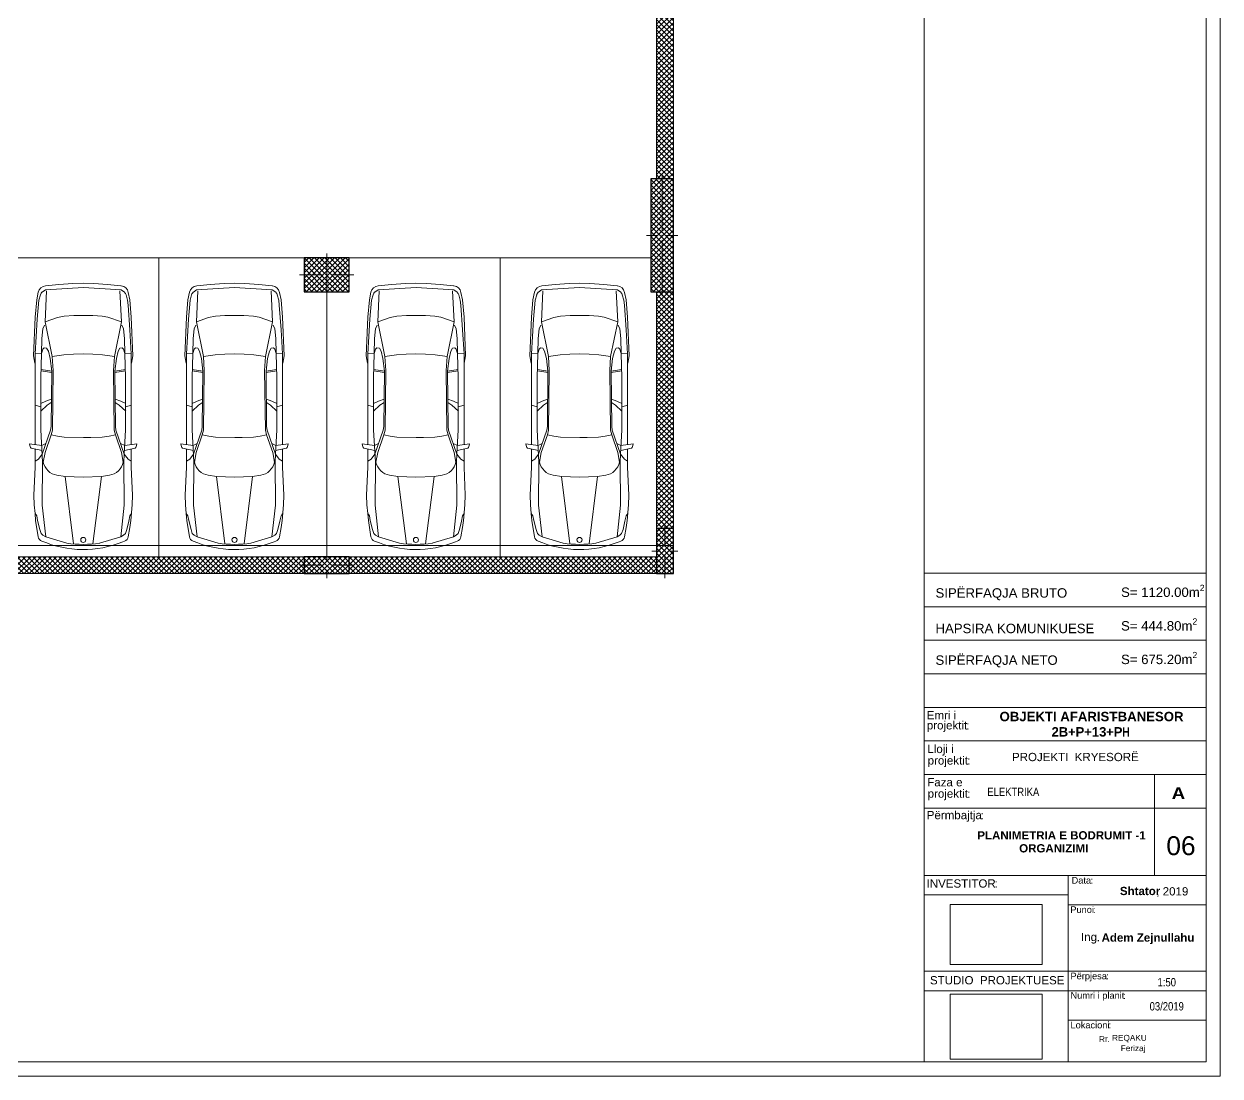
# Model space of a CAD drawing. Header units: millimetres. Extents: x 613552 to 673002, y -929939 to -887889.
# Drawn here: x 651785 to 673002, y -929939 to -911280 of the extents above; entities that cross this region are included whole.
import ezdxf

# ---------------------------------------------------------------- set-up
doc = ezdxf.new("R2010")
doc.units = ezdxf.units.MM
doc.header["$MEASUREMENT"] = 0
doc.header["$XCLIPFRAME"] = 0
for name, color, linetype, lineweight in [('2D Drafting - General_Pen_No__1', 7, 'Continuous', 13), ('Drawing & Figure_Pen_No__1', 7, 'Continuous', 13), ('Structural - Bearing_Pen_No__1', 7, 'Continuous', 13)]:
    doc.layers.add(name, color=color, linetype=linetype, lineweight=lineweight)
for name, color, linetype, lineweight, true_color in [('aaa mobilje_Pen_No__61', 7, 'Continuous', 20, 0x6a6a6a), ('Drawing & Figure_Pen_No__5', 7, 'Continuous', 25, 0x40a5ff), ('Drawing & Figure_Pen_No__90', 7, 'Continuous', 20, 0x00bfbf), ('Structural - Bearing_Pen_No__48', 7, 'Continuous', 25, 0xa80f02), ('Structural - Bearing_Pen_No__61', 7, 'Continuous', 20, 0x6a6a6a)]:
    doc.layers.add(name, color=color, linetype=linetype, lineweight=lineweight, true_color=true_color)
doc.layers.add('Drawing & Figure', color=7, linetype='Continuous')
doc.layers.add('Structural - Bearing', color=7, linetype='Continuous')
doc.styles.add('GENERATED_STYLE_1', font='arial.ttf')
doc.styles.add('GENERATED_STYLE_2', font='arialbd.ttf')
doc.styles.add('GENERATED_STYLE_3', font='ARIALN.TTF')
doc.styles.add('GENERATED_STYLE_4', font='')
doc.styles.add('GENERATED_STYLE_5', font='ARIALNB.TTF')
doc.styles.get('GENERATED_STYLE_4').set_extended_font_data('Arial Black')
picture_1 = doc.add_image_def('image1.png', size_in_pixel=(766, 502))
picture_2 = doc.add_image_def('image2.bmp', size_in_pixel=(703, 497))
pattern_1 = [(45, (0, 0), (-45.961939, 45.961939), []), (135, (0, 0), (45.961939, 45.961939), [])]

# ---------------------------------------------------------------- blocks, each defined once
blk = doc.blocks.new('Slab_1', base_point=(539566, -896140))
at = {"layer": 'Structural - Bearing_Pen_No__1', "color": 7, "linetype": 'Continuous', "lineweight": 13, "flags": 128}
blk.add_lwpolyline([(539566, -896140), (584366, -896140), (584366, -921140), (539566, -921140)], close=True, dxfattribs=at)
blk = doc.blocks.new('Wall_9', base_point=(584366, -921140))
at = {"layer": 'Structural - Bearing_Pen_No__61', "linetype": 'Continuous', "lineweight": 20, "true_color": 0x6a6a6a}
h = blk.add_hatch(dxfattribs=at)
h.set_pattern_fill('CONCRETE_BLOCK', color=251, style=0, pattern_type=2)
h.set_pattern_definition(pattern_1)
h.paths.add_polyline_path([(584066, -900240), (584366, -900240), (584366, -896440), (584066, -896440)])
h = blk.add_hatch(dxfattribs=at)
h.set_pattern_fill('CONCRETE_BLOCK', color=251, style=0, pattern_type=2)
h.set_pattern_definition(pattern_1)
h.paths.add_polyline_path([(584066, -904940), (584366, -904940), (584366, -901740), (584066, -901740)])
h = blk.add_hatch(dxfattribs=at)
h.set_pattern_fill('CONCRETE_BLOCK', color=251, style=0, pattern_type=2)
h.set_pattern_definition(pattern_1)
h.paths.add_polyline_path([(584066, -909390), (584366, -909390), (584366, -906440), (584066, -906440)])
h = blk.add_hatch(dxfattribs=at)
h.set_pattern_fill('CONCRETE_BLOCK', color=251, style=0, pattern_type=2)
h.set_pattern_definition(pattern_1)
h.paths.add_polyline_path([(584066, -914140), (584366, -914140), (584366, -910890), (584066, -910890)])
h = blk.add_hatch(dxfattribs=at)
h.set_pattern_fill('CONCRETE_BLOCK', color=251, style=0, pattern_type=2)
h.set_pattern_definition(pattern_1)
h.paths.add_polyline_path([(584066, -920340), (584366, -920340), (584366, -916140), (584066, -916140)])
at = {"layer": 'Structural - Bearing_Pen_No__1', "color": 7, "linetype": 'Continuous', "lineweight": 13, "flags": 128}
for points in [[(584366, -921140), (584366, -896140)], [(584066, -896440), (584066, -900240)], [(584066, -901740), (584066, -904940)], [(584066, -906440), (584066, -909390)], [(584066, -910890), (584066, -914140)], [(584066, -916140), (584066, -920840)]]:
    blk.add_lwpolyline(points, dxfattribs=at)
blk = doc.blocks.new('Wall_10', base_point=(539566, -921140))
at = {"layer": 'Structural - Bearing_Pen_No__61', "linetype": 'Continuous', "lineweight": 20, "true_color": 0x6a6a6a}
h = blk.add_hatch(dxfattribs=at)
h.set_pattern_fill('CONCRETE_BLOCK', color=251, style=0, pattern_type=2)
h.set_pattern_definition(pattern_1)
h.paths.add_polyline_path([(572666, -920840), (572666, -921140), (577816, -921140), (577816, -920840)])
h = blk.add_hatch(dxfattribs=at)
h.set_pattern_fill('CONCRETE_BLOCK', color=251, style=0, pattern_type=2)
h.set_pattern_definition(pattern_1)
h.paths.add_polyline_path([(578616, -920840), (578616, -921140), (584066, -921140), (584066, -920840)])
at = {"layer": 'Structural - Bearing_Pen_No__1', "color": 7, "linetype": 'Continuous', "lineweight": 13, "flags": 128}
for points in [[(584066, -920840), (539866, -920840)], [(539566, -921140), (584366, -921140)]]:
    blk.add_lwpolyline(points, dxfattribs=at)
blk = doc.blocks.new('Column_13', base_point=(578216, -920990))
at = {"layer": 'Structural - Bearing', "linetype": 'Continuous', "lineweight": 0, "true_color": 0x000000}
h = blk.add_hatch(dxfattribs=at)
h.set_pattern_fill('CONCRETE_BLOCK', color=18, style=0, pattern_type=2)
h.set_pattern_definition(pattern_1)
h.paths.add_polyline_path([(577816, -921140), (578616, -921140), (578616, -920840), (577816, -920840)])
at = {"layer": 'Structural - Bearing_Pen_No__1', "color": 7, "linetype": 'Continuous', "lineweight": 13}
for p, q in [((578216, -920910), (578216, -920760)), ((578136, -920990), (577736, -920990)), ((578296, -920990), (578696, -920990)), ((578216, -921070), (578216, -921220))]:
    blk.add_line(p, q, dxfattribs=at)
blk.add_point((578216, -920990), dxfattribs=at)
at = {"layer": 'Structural - Bearing_Pen_No__48', "color": 14, "linetype": 'Continuous', "lineweight": 25, "true_color": 0xa80f02, "flags": 128}
blk.add_lwpolyline([(577816, -921140), (578616, -921140), (578616, -920840), (577816, -920840)], close=True, dxfattribs=at)
blk = doc.blocks.new('Column_18', base_point=(584216, -920740))
at = {"layer": 'Structural - Bearing', "linetype": 'Continuous', "lineweight": 0, "true_color": 0x000000}
h = blk.add_hatch(dxfattribs=at)
h.set_pattern_fill('CONCRETE_BLOCK', color=18, style=0, pattern_type=2)
h.set_pattern_definition(pattern_1)
h.paths.add_polyline_path([(584366, -921140), (584366, -920340), (584066, -920340), (584066, -921140)])
at = {"layer": 'Structural - Bearing_Pen_No__1', "color": 7, "linetype": 'Continuous', "lineweight": 13}
for p, q in [((584216, -920660), (584216, -920260)), ((584136, -920740), (583986, -920740)), ((584296, -920740), (584446, -920740)), ((584216, -920820), (584216, -921220))]:
    blk.add_line(p, q, dxfattribs=at)
blk.add_point((584216, -920740), dxfattribs=at)
at = {"layer": 'Structural - Bearing_Pen_No__48', "color": 14, "linetype": 'Continuous', "lineweight": 25, "true_color": 0xa80f02, "flags": 128}
blk.add_lwpolyline([(584366, -921140), (584366, -920340), (584066, -920340), (584066, -921140)], close=True, dxfattribs=at)
blk = doc.blocks.new('Column_22', base_point=(578216, -915840))
at = {"layer": 'Structural - Bearing', "linetype": 'Continuous', "lineweight": 0, "true_color": 0x000000}
h = blk.add_hatch(dxfattribs=at)
h.set_pattern_fill('CONCRETE_BLOCK', color=18, style=0, pattern_type=2)
h.set_pattern_definition(pattern_1)
h.paths.add_polyline_path([(577816, -916140), (578616, -916140), (578616, -915540), (577816, -915540)])
at = {"layer": 'Structural - Bearing_Pen_No__1', "color": 7, "linetype": 'Continuous', "lineweight": 13}
for p, q in [((578216, -915760), (578216, -915460)), ((578136, -915840), (577736, -915840)), ((578216, -915920), (578216, -916220)), ((578296, -915840), (578696, -915840))]:
    blk.add_line(p, q, dxfattribs=at)
blk.add_point((578216, -915840), dxfattribs=at)
at = {"layer": 'Structural - Bearing_Pen_No__48', "color": 14, "linetype": 'Continuous', "lineweight": 25, "true_color": 0xa80f02, "flags": 128}
blk.add_lwpolyline([(577816, -916140), (578616, -916140), (578616, -915540), (577816, -915540)], close=True, dxfattribs=at)
blk = doc.blocks.new('Column_28', base_point=(584166, -915140))
at = {"layer": 'Structural - Bearing', "linetype": 'Continuous', "lineweight": 0, "true_color": 0x000000}
h = blk.add_hatch(dxfattribs=at)
h.set_pattern_fill('CONCRETE_BLOCK', color=18, style=0, pattern_type=2)
h.set_pattern_definition(pattern_1)
h.paths.add_polyline_path([(583966, -916140), (584366, -916140), (584366, -914140), (583966, -914140)])
at = {"layer": 'Structural - Bearing_Pen_No__1', "color": 7, "linetype": 'Continuous', "lineweight": 13}
for p, q in [((584166, -915060), (584166, -914060)), ((584086, -915140), (583886, -915140)), ((584166, -915220), (584166, -916220)), ((584246, -915140), (584446, -915140))]:
    blk.add_line(p, q, dxfattribs=at)
blk.add_point((584166, -915140), dxfattribs=at)
at = {"layer": 'Structural - Bearing_Pen_No__48', "color": 14, "linetype": 'Continuous', "lineweight": 25, "true_color": 0xa80f02, "flags": 128}
blk.add_lwpolyline([(583966, -916140), (584366, -916140), (584366, -914140), (583966, -914140)], close=True, dxfattribs=at)

msp = doc.modelspace()

# ---------------------------------------------------------------- linework, layer by layer
at = {"layer": '2D Drafting - General_Pen_No__1', "color": 7, "linetype": 'Continuous', "lineweight": 13, "flags": 128}
for points in [[(613552, -929939), (673002, -929939), (673002, -887889), (613552, -887889)], [(672752, -888139), (614552, -888139), (614552, -929689), (672752, -929689)]]:
    msp.add_lwpolyline(points, close=True, dxfattribs=at)
at = {"layer": 'aaa mobilje_Pen_No__61', "color": 251, "linetype": 'Continuous', "lineweight": 20, "true_color": 0x6a6a6a}
for p, q in [((652405, -915898), (652169, -915923)), ((652651, -915884), (652405, -915898)), ((652837, -915879), (652651, -915884)), ((653023, -915884), (652837, -915879)), ((653269, -915898), (653023, -915884)), ((653505, -915923), (653269, -915898)), ((655087, -915898), (654852, -915923)), ((655334, -915884), (655087, -915898)), ((655520, -915879), (655334, -915884)), ((655705, -915884), (655520, -915879)), ((655952, -915898), (655705, -915884)), ((656187, -915923), (655952, -915898)), ((658306, -915898), (658070, -915923)), ((658552, -915884), (658306, -915898)), ((658738, -915879), (658552, -915884)), ((658924, -915884), (658738, -915879)), ((659170, -915898), (658924, -915884)), ((659406, -915923), (659170, -915898)), ((661207, -915898), (660972, -915923)), ((661454, -915884), (661207, -915898)), ((661640, -915879), (661454, -915884)), ((661825, -915884), (661640, -915879)), ((662072, -915898), (661825, -915884)), ((662308, -915923), (662072, -915898)), ((652039, -916037), (652011, -916170)), ((652077, -916083), (652050, -916177)), ((652165, -915995), (652109, -916034)), ((652160, -916561), (652187, -916013)), ((652840, -915955), (652165, -915995)), ((653508, -915995), (652840, -915955)), ((653486, -916013), (653514, -916561)), ((653568, -916037), (653508, -915995)), ((653623, -916177), (653596, -916083)), ((653663, -916170), (653635, -916041)), ((654722, -916037), (654694, -916170)), ((654760, -916083), (654733, -916177)), ((654848, -915995), (654792, -916034)), ((654843, -916561), (654870, -916013)), ((655522, -915955), (654848, -915995)), ((656191, -915995), (655522, -915955)), ((656169, -916013), (656196, -916561)), ((656251, -916037), (656191, -915995)), ((656306, -916177), (656279, -916083)), ((656346, -916170), (656318, -916041)), ((657940, -916037), (657912, -916170)), ((657978, -916083), (657952, -916177)), ((658067, -915995), (658010, -916034)), ((658061, -916561), (658088, -916013)), ((658741, -915955), (658067, -915995)), ((659409, -915995), (658741, -915955)), ((659387, -916013), (659415, -916561)), ((659469, -916037), (659409, -915995)), ((659524, -916177), (659498, -916083)), ((659564, -916170), (659536, -916041)), ((660842, -916037), (660814, -916170)), ((660880, -916083), (660853, -916177)), ((660968, -915995), (660912, -916034)), ((660963, -916561), (660990, -916013)), ((661642, -915955), (660968, -915995)), ((662311, -915995), (661642, -915955)), ((662289, -916013), (662317, -916561)), ((662371, -916037), (662311, -915995)), ((662426, -916177), (662399, -916083)), ((662466, -916170), (662438, -916041)), ((652011, -916170), (651984, -916482)), ((652050, -916177), (652021, -916513)), ((653632, -916265), (653623, -916177)), ((653663, -916705), (653632, -916265)), ((653690, -916482), (653663, -916170)), ((654694, -916170), (654666, -916482)), ((654733, -916177), (654704, -916513)), ((656315, -916265), (656306, -916177)), ((656346, -916705), (656315, -916265)), ((656373, -916482), (656346, -916170)), ((657912, -916170), (657885, -916482)), ((657952, -916177), (657922, -916513)), ((659533, -916265), (659524, -916177)), ((659564, -916705), (659533, -916265)), ((659591, -916482), (659564, -916170)), ((660814, -916170), (660787, -916482)), ((660853, -916177), (660824, -916513)), ((662435, -916265), (662426, -916177)), ((662466, -916705), (662435, -916265)), ((662493, -916482), (662466, -916170)), ((651984, -916482), (651955, -917165)), ((652021, -916513), (651984, -917128)), ((652160, -916561), (652379, -916488)), ((652285, -917178), (652160, -916561)), ((652379, -916488), (652501, -916464)), ((652501, -916464), (652668, -916451)), ((652668, -916451), (652840, -916448)), ((652840, -916448), (653006, -916451)), ((653006, -916451), (653172, -916464)), ((653172, -916464), (653276, -916481)), ((653276, -916481), (653514, -916561)), ((653514, -916561), (653389, -917178)), ((653719, -917165), (653690, -916482)), ((654666, -916482), (654638, -917165)), ((654704, -916513), (654666, -917128)), ((654843, -916561), (655061, -916488)), ((654968, -917178), (654843, -916561)), ((655061, -916488), (655184, -916464)), ((655184, -916464), (655351, -916451)), ((655351, -916451), (655523, -916448)), ((655523, -916448), (655688, -916451)), ((655688, -916451), (655855, -916464)), ((655855, -916464), (655959, -916481)), ((655959, -916481), (656196, -916561)), ((656196, -916561), (656071, -917178)), ((656401, -917165), (656373, -916482)), ((657885, -916482), (657856, -917165)), ((657922, -916513), (657885, -917128)), ((658061, -916561), (658280, -916488)), ((658186, -917178), (658061, -916561)), ((658280, -916488), (658402, -916464)), ((658402, -916464), (658569, -916451)), ((658569, -916451), (658741, -916448)), ((658741, -916448), (658907, -916451)), ((658907, -916451), (659074, -916464)), ((659074, -916464), (659177, -916481)), ((659177, -916481), (659415, -916561)), ((659415, -916561), (659290, -917178)), ((659620, -917165), (659591, -916482)), ((660787, -916482), (660758, -917165)), ((660824, -916513), (660787, -917128)), ((660963, -916561), (661182, -916488)), ((661088, -917178), (660963, -916561)), ((661182, -916488), (661304, -916464)), ((661304, -916464), (661471, -916451)), ((661471, -916451), (661643, -916448)), ((661643, -916448), (661808, -916451)), ((661808, -916451), (661975, -916464)), ((661975, -916464), (662079, -916481)), ((662079, -916481), (662317, -916561)), ((662317, -916561), (662192, -917178)), ((662521, -917165), (662493, -916482)), ((652121, -916685), (652103, -916861)), ((652152, -916623), (652121, -916685)), ((653522, -916623), (653553, -916685)), ((653571, -916861), (653553, -916685)), ((653690, -917128), (653663, -916705)), ((654804, -916685), (654785, -916861)), ((654835, -916623), (654804, -916685)), ((656204, -916623), (656235, -916685)), ((656254, -916861), (656235, -916685)), ((656373, -917128), (656346, -916705)), ((658022, -916685), (658004, -916861)), ((658053, -916623), (658022, -916685)), ((659423, -916623), (659454, -916685)), ((659472, -916861), (659454, -916685)), ((659591, -917128), (659564, -916705)), ((660924, -916685), (660905, -916861)), ((660955, -916623), (660924, -916685)), ((662324, -916623), (662355, -916685)), ((662374, -916861), (662355, -916685)), ((662493, -917128), (662466, -916705)), ((652103, -916861), (652097, -917122)), ((653577, -917122), (653571, -916861)), ((654785, -916861), (654780, -917122)), ((656260, -917122), (656254, -916861)), ((658004, -916861), (657998, -917122)), ((659478, -917122), (659472, -916861)), ((660905, -916861), (660900, -917122)), ((662380, -917122), (662374, -916861)), ((651955, -917165), (651979, -917299)), ((651984, -917128), (652097, -917122)), ((651984, -917128), (651984, -918740)), ((652097, -917122), (652086, -917557)), ((652097, -917122), (652121, -917049)), ((652121, -917049), (652145, -917023)), ((652145, -917023), (652188, -917032)), ((652188, -917032), (652218, -917081)), ((652218, -917081), (652249, -917211)), ((652494, -917146), (652285, -917178)), ((652301, -917429), (652285, -917178)), ((652665, -917134), (652494, -917146)), ((652833, -917131), (652665, -917134)), ((653008, -917134), (652833, -917131)), ((653179, -917146), (653008, -917134)), ((653389, -917178), (653179, -917146)), ((653389, -917178), (653373, -917429)), ((653456, -917081), (653425, -917211)), ((653486, -917032), (653456, -917081)), ((653528, -917023), (653486, -917032)), ((653553, -917049), (653528, -917023)), ((653577, -917122), (653553, -917049)), ((653588, -917557), (653577, -917122)), ((653690, -917128), (653577, -917122)), ((653690, -917128), (653690, -918740)), ((653694, -917299), (653719, -917165)), ((654638, -917165), (654662, -917299)), ((654666, -917128), (654780, -917122)), ((654666, -917128), (654666, -918740)), ((654780, -917122), (654769, -917557)), ((654780, -917122), (654804, -917049)), ((654804, -917049), (654828, -917023)), ((654828, -917023), (654871, -917032)), ((654871, -917032), (654900, -917081)), ((654900, -917081), (654932, -917211)), ((655177, -917146), (654968, -917178)), ((654984, -917429), (654968, -917178)), ((655348, -917134), (655177, -917146)), ((655516, -917131), (655348, -917134)), ((655691, -917134), (655516, -917131)), ((655862, -917146), (655691, -917134)), ((656071, -917178), (655862, -917146)), ((656071, -917178), (656055, -917429)), ((656139, -917081), (656107, -917211)), ((656168, -917032), (656139, -917081)), ((656211, -917023), (656168, -917032)), ((656235, -917049), (656211, -917023)), ((656260, -917122), (656235, -917049)), ((656270, -917557), (656260, -917122)), ((656373, -917128), (656260, -917122)), ((656373, -917128), (656373, -918740)), ((656377, -917299), (656401, -917165)), ((657856, -917165), (657881, -917299)), ((657885, -917128), (657998, -917122)), ((657885, -917128), (657885, -918740)), ((657998, -917122), (657987, -917557)), ((657998, -917122), (658022, -917049)), ((658022, -917049), (658046, -917023)), ((658046, -917023), (658089, -917032)), ((658089, -917032), (658119, -917081)), ((658119, -917081), (658150, -917211)), ((658395, -917146), (658186, -917178)), ((658202, -917429), (658186, -917178)), ((658567, -917134), (658395, -917146)), ((658735, -917131), (658567, -917134)), ((658909, -917134), (658735, -917131)), ((659081, -917146), (658909, -917134)), ((659290, -917178), (659081, -917146)), ((659290, -917178), (659274, -917429)), ((659357, -917081), (659326, -917211)), ((659387, -917032), (659357, -917081)), ((659429, -917023), (659387, -917032)), ((659454, -917049), (659429, -917023)), ((659478, -917122), (659454, -917049)), ((659489, -917557), (659478, -917122)), ((659591, -917128), (659478, -917122)), ((659591, -917128), (659591, -918740)), ((659595, -917299), (659620, -917165)), ((660758, -917165), (660782, -917299)), ((660787, -917128), (660900, -917122)), ((660787, -917128), (660787, -918740)), ((660900, -917122), (660889, -917557)), ((660900, -917122), (660924, -917049)), ((660924, -917049), (660948, -917023)), ((660948, -917023), (660991, -917032)), ((660991, -917032), (661020, -917081)), ((661020, -917081), (661052, -917211)), ((661297, -917146), (661088, -917178)), ((661104, -917429), (661088, -917178)), ((661468, -917134), (661297, -917146)), ((661636, -917131), (661468, -917134)), ((661811, -917134), (661636, -917131)), ((661982, -917146), (661811, -917134)), ((662192, -917178), (661982, -917146)), ((662192, -917178), (662175, -917429)), ((662259, -917081), (662227, -917211)), ((662289, -917032), (662259, -917081)), ((662331, -917023), (662289, -917032)), ((662355, -917049), (662331, -917023)), ((662380, -917122), (662355, -917049)), ((662391, -917557), (662380, -917122)), ((662493, -917128), (662380, -917122)), ((662493, -917128), (662493, -918740)), ((662497, -917299), (662521, -917165)), ((652277, -917436), (652090, -917409)), ((652249, -917211), (652277, -917435)), ((653425, -917211), (653397, -917435)), ((653397, -917435), (653584, -917409)), ((654960, -917436), (654772, -917409)), ((654932, -917211), (654960, -917435)), ((656107, -917211), (656080, -917435)), ((656080, -917435), (656267, -917409)), ((658178, -917436), (657991, -917409)), ((658150, -917211), (658178, -917435)), ((659326, -917211), (659298, -917435)), ((659298, -917435), (659485, -917409)), ((661080, -917436), (660892, -917409)), ((661052, -917211), (661080, -917435)), ((662227, -917211), (662200, -917435)), ((662200, -917435), (662387, -917409)), ((652086, -917557), (652086, -918480)), ((652089, -917432), (652273, -917460)), ((652277, -917435), (652266, -918417)), ((652290, -918484), (652301, -917429)), ((653373, -917429), (653384, -918484)), ((653397, -917435), (653407, -918417)), ((653587, -917432), (653400, -917460)), ((653588, -918480), (653588, -917557)), ((654769, -917557), (654769, -918480)), ((654772, -917432), (654956, -917460)), ((654960, -917435), (654949, -918417)), ((654972, -918484), (654984, -917429)), ((656055, -917429), (656067, -918484)), ((656080, -917435), (656090, -918417)), ((656270, -917432), (656083, -917460)), ((656270, -918480), (656270, -917557)), ((657987, -917557), (657987, -918480)), ((657990, -917432), (658174, -917460)), ((658178, -917435), (658167, -918417)), ((658191, -918484), (658202, -917429)), ((659274, -917429), (659285, -918484)), ((659298, -917435), (659309, -918417)), ((659489, -917432), (659301, -917460)), ((659489, -918480), (659489, -917557)), ((660889, -917557), (660889, -918480)), ((660892, -917432), (661076, -917460)), ((661080, -917435), (661069, -918417)), ((661092, -918484), (661104, -917429)), ((662175, -917429), (662187, -918484)), ((662200, -917435), (662210, -918417)), ((662390, -917432), (662203, -917460)), ((662391, -918480), (662391, -917557)), ((651983, -918039), (652086, -918071)), ((652173, -917971), (652086, -918013)), ((652086, -918147), (652198, -918039)), ((652271, -917935), (652173, -917971)), ((652198, -918039), (652271, -917991)), ((653402, -917935), (653501, -917971)), ((653476, -918039), (653403, -917991)), ((653590, -918149), (653476, -918039)), ((653501, -917971), (653590, -918014)), ((653691, -918039), (653588, -918071)), ((654666, -918039), (654769, -918071)), ((654855, -917971), (654769, -918013)), ((654769, -918147), (654881, -918039)), ((654954, -917935), (654855, -917971)), ((654881, -918039), (654954, -917991)), ((656085, -917935), (656184, -917971)), ((656159, -918039), (656086, -917991)), ((656272, -918149), (656159, -918039)), ((656184, -917971), (656272, -918014)), ((656374, -918039), (656270, -918071)), ((657884, -918039), (657987, -918071)), ((658074, -917971), (657987, -918013)), ((657987, -918147), (658099, -918039)), ((658172, -917935), (658074, -917971)), ((658099, -918039), (658172, -917991)), ((659303, -917935), (659402, -917971)), ((659377, -918039), (659304, -917991)), ((659491, -918149), (659377, -918039)), ((659402, -917971), (659491, -918014)), ((659592, -918039), (659489, -918071)), ((660786, -918039), (660889, -918071)), ((660976, -917971), (660889, -918013)), ((660889, -918147), (661001, -918039)), ((661074, -917935), (660976, -917971)), ((661001, -918039), (661074, -917991)), ((662205, -917935), (662304, -917971)), ((662279, -918039), (662206, -917991)), ((662393, -918149), (662279, -918039)), ((662304, -917971), (662393, -918014)), ((662494, -918039), (662391, -918071)), ((652266, -918417), (652256, -918485)), ((653407, -918417), (653417, -918485)), ((654949, -918417), (654939, -918485)), ((656090, -918417), (656100, -918485)), ((658167, -918417), (658157, -918485)), ((659309, -918417), (659318, -918485)), ((661069, -918417), (661059, -918485)), ((662210, -918417), (662220, -918485)), ((652086, -918480), (652117, -919051)), ((652256, -918485), (652110, -918911)), ((652159, -918881), (652267, -918566)), ((652267, -918566), (652290, -918484)), ((652267, -918566), (652379, -918593)), ((652379, -918593), (652500, -918607)), ((652500, -918607), (652841, -918617)), ((652841, -918617), (652974, -918613)), ((652974, -918613), (653173, -918607)), ((653173, -918607), (653294, -918593)), ((653294, -918593), (653407, -918566)), ((653384, -918484), (653407, -918566)), ((653407, -918566), (653514, -918881)), ((653417, -918485), (653563, -918911)), ((653563, -918911), (653588, -918480)), ((654769, -918480), (654800, -919051)), ((654939, -918485), (654793, -918911)), ((654842, -918881), (654949, -918566)), ((654949, -918566), (654972, -918484)), ((654949, -918566), (655062, -918593)), ((655062, -918593), (655183, -918607)), ((655183, -918607), (655524, -918617)), ((655524, -918617), (655656, -918613)), ((655656, -918613), (655856, -918607)), ((655856, -918607), (655977, -918593)), ((655977, -918593), (656090, -918566)), ((656067, -918484), (656090, -918566)), ((656090, -918566), (656197, -918881)), ((656100, -918485), (656246, -918911)), ((656246, -918911), (656270, -918480)), ((657987, -918480), (658018, -919051)), ((658157, -918485), (658011, -918911)), ((658061, -918881), (658168, -918566)), ((658168, -918566), (658191, -918484)), ((658168, -918566), (658280, -918593)), ((658280, -918593), (658401, -918607)), ((658401, -918607), (658742, -918617)), ((658742, -918617), (658875, -918613)), ((658875, -918613), (659075, -918607)), ((659075, -918607), (659195, -918593)), ((659195, -918593), (659308, -918566)), ((659285, -918484), (659308, -918566)), ((659308, -918566), (659415, -918881)), ((659318, -918485), (659465, -918911)), ((659465, -918911), (659489, -918480)), ((660889, -918480), (660920, -919051)), ((661059, -918485), (660913, -918911)), ((660962, -918881), (661070, -918566)), ((661070, -918566), (661092, -918484)), ((661070, -918566), (661182, -918593)), ((661182, -918593), (661303, -918607)), ((661303, -918607), (661644, -918617)), ((661644, -918617), (661776, -918613)), ((661776, -918613), (661976, -918607)), ((661976, -918607), (662097, -918593)), ((662097, -918593), (662210, -918566)), ((662187, -918484), (662210, -918566)), ((662210, -918566), (662317, -918881)), ((662220, -918485), (662366, -918911)), ((662366, -918911), (662391, -918480)), ((651897, -918782), (651885, -918725)), ((651885, -918725), (652102, -918757)), ((651915, -918801), (652107, -918846)), ((651984, -919138), (651984, -918817)), ((652102, -918757), (652175, -918723)), ((652127, -919050), (652159, -918881)), ((653572, -918757), (653499, -918723)), ((653514, -918881), (653547, -919050)), ((653758, -918801), (653567, -918846)), ((653789, -918725), (653572, -918757)), ((653690, -919138), (653690, -918817)), ((653777, -918782), (653789, -918725)), ((654579, -918782), (654567, -918725)), ((654567, -918725), (654785, -918757)), ((654598, -918801), (654790, -918846)), ((654666, -919138), (654666, -918817)), ((654785, -918757), (654858, -918723)), ((654810, -919050), (654842, -918881)), ((656254, -918757), (656181, -918723)), ((656197, -918881), (656230, -919050)), ((656441, -918801), (656250, -918846)), ((656472, -918725), (656254, -918757)), ((656373, -919138), (656373, -918817)), ((656460, -918782), (656472, -918725)), ((657798, -918782), (657786, -918725)), ((657786, -918725), (658003, -918757)), ((657816, -918801), (658008, -918846)), ((657885, -919138), (657885, -918817)), ((658003, -918757), (658076, -918723)), ((658028, -919050), (658061, -918881)), ((659473, -918757), (659400, -918723)), ((659415, -918881), (659448, -919050)), ((659659, -918801), (659468, -918846)), ((659690, -918725), (659473, -918757)), ((659591, -919138), (659591, -918817)), ((659678, -918782), (659690, -918725)), ((660699, -918782), (660687, -918725)), ((660687, -918725), (660905, -918757)), ((660718, -918801), (660910, -918846)), ((660787, -919138), (660787, -918817)), ((660905, -918757), (660978, -918723)), ((660930, -919050), (660962, -918881)), ((662374, -918757), (662302, -918723)), ((662317, -918881), (662350, -919050)), ((662561, -918801), (662370, -918846)), ((662592, -918725), (662374, -918757)), ((662493, -919138), (662493, -918817)), ((662580, -918782), (662592, -918725)), ((652042, -919000), (651983, -919033)), ((652110, -918911), (652042, -919000)), ((652117, -919051), (652111, -919816)), ((653557, -919051), (653563, -918911)), ((653562, -919816), (653557, -919051)), ((653563, -918911), (653632, -919000)), ((653632, -919000), (653690, -919033)), ((654725, -919000), (654666, -919033)), ((654793, -918911), (654725, -919000)), ((654800, -919051), (654794, -919816)), ((656240, -919051), (656246, -918911)), ((656245, -919816), (656240, -919051)), ((656246, -918911), (656315, -919000)), ((656315, -919000), (656373, -919033)), ((657943, -919000), (657884, -919033)), ((658011, -918911), (657943, -919000)), ((658018, -919051), (658013, -919816)), ((659458, -919051), (659465, -918911)), ((659463, -919816), (659458, -919051)), ((659465, -918911), (659533, -919000)), ((659533, -919000), (659592, -919033)), ((660845, -919000), (660786, -919033)), ((660913, -918911), (660845, -919000)), ((660920, -919051), (660914, -919816)), ((662360, -919051), (662366, -918911)), ((662365, -919816), (662360, -919051)), ((662366, -918911), (662435, -919000)), ((662435, -919000), (662493, -919033)), ((651984, -919138), (651962, -919635)), ((652515, -919308), (652371, -919284)), ((652667, -920502), (652515, -919308)), ((652837, -919318), (652515, -919308)), ((653158, -919308), (652837, -919318)), ((653158, -919308), (653007, -920502)), ((653302, -919284), (653158, -919308)), ((653712, -919635), (653690, -919138)), ((654666, -919138), (654644, -919635)), ((655198, -919308), (655054, -919284)), ((655349, -920502), (655198, -919308)), ((655520, -919318), (655198, -919308)), ((655841, -919308), (655520, -919318)), ((655841, -919308), (655690, -920502)), ((655985, -919284), (655841, -919308)), ((656395, -919635), (656373, -919138)), ((657885, -919138), (657863, -919635)), ((658417, -919308), (658272, -919284)), ((658568, -920502), (658417, -919308)), ((658738, -919318), (658417, -919308)), ((659059, -919308), (658738, -919318)), ((659059, -919308), (658908, -920502)), ((659203, -919284), (659059, -919308)), ((659613, -919635), (659591, -919138)), ((660787, -919138), (660765, -919635)), ((661318, -919308), (661174, -919284)), ((661469, -920502), (661318, -919308)), ((661640, -919318), (661318, -919308)), ((661961, -919308), (661640, -919318)), ((661961, -919308), (661810, -920502)), ((662105, -919284), (661961, -919308)), ((662515, -919635), (662493, -919138)), ((651962, -919635), (651967, -919807)), ((653706, -919807), (653712, -919635)), ((654644, -919635), (654650, -919807)), ((656389, -919807), (656395, -919635)), ((657863, -919635), (657868, -919807)), ((659607, -919807), (659613, -919635)), ((660765, -919635), (660770, -919807)), ((662509, -919807), (662515, -919635)), ((651967, -919807), (651982, -919963)), ((652111, -919816), (652172, -920378)), ((653502, -920378), (653562, -919816)), ((653681, -920088), (653706, -919807)), ((654650, -919807), (654665, -919963)), ((654794, -919816), (654855, -920378)), ((656184, -920378), (656245, -919816)), ((656364, -920088), (656389, -919807)), ((657868, -919807), (657883, -919963)), ((658013, -919816), (658073, -920378)), ((659403, -920378), (659463, -919816)), ((659582, -920088), (659607, -919807)), ((660770, -919807), (660785, -919963)), ((660914, -919816), (660975, -920378)), ((662305, -920378), (662365, -919816)), ((662484, -920088), (662509, -919807)), ((651982, -919963), (652011, -920006)), ((651982, -919963), (651993, -920088)), ((651993, -920088), (652038, -920374)), ((652011, -920006), (652027, -920085)), ((652027, -920085), (652066, -920247)), ((653608, -920247), (653643, -920100)), ((653643, -920100), (653663, -920006)), ((653663, -920006), (653691, -919963)), ((653663, -920213), (653681, -920088)), ((654665, -919963), (654694, -920006)), ((654665, -919963), (654675, -920088)), ((654675, -920088), (654721, -920374)), ((654694, -920006), (654709, -920085)), ((654709, -920085), (654749, -920247)), ((656291, -920247), (656326, -920100)), ((656326, -920100), (656345, -920006)), ((656345, -920006), (656374, -919963)), ((656346, -920213), (656364, -920088)), ((657883, -919963), (657912, -920006)), ((657883, -919963), (657894, -920088)), ((657894, -920088), (657939, -920374)), ((657912, -920006), (657928, -920085)), ((657928, -920085), (657967, -920247)), ((659509, -920247), (659544, -920100)), ((659544, -920100), (659564, -920006)), ((659564, -920006), (659592, -919963)), ((659564, -920213), (659582, -920088)), ((660785, -919963), (660814, -920006)), ((660785, -919963), (660795, -920088)), ((660795, -920088), (660841, -920374)), ((660814, -920006), (660830, -920085)), ((660830, -920085), (660869, -920247)), ((662411, -920247), (662446, -920100)), ((662446, -920100), (662466, -920006)), ((662466, -920006), (662494, -919963)), ((662466, -920213), (662484, -920088)), ((652066, -920247), (652090, -920314)), ((652090, -920314), (652121, -920347)), ((652121, -920347), (652172, -920378)), ((652172, -920378), (652545, -920488)), ((653128, -920488), (653502, -920378)), ((653502, -920378), (653553, -920347)), ((653553, -920347), (653584, -920314)), ((653584, -920314), (653608, -920247)), ((653636, -920374), (653663, -920213)), ((654749, -920247), (654772, -920314)), ((654772, -920314), (654804, -920347)), ((654804, -920347), (654855, -920378)), ((654855, -920378), (655228, -920488)), ((655811, -920488), (656184, -920378)), ((656184, -920378), (656236, -920347)), ((656236, -920347), (656267, -920314)), ((656267, -920314), (656291, -920247)), ((656318, -920374), (656346, -920213)), ((657967, -920247), (657991, -920314)), ((657991, -920314), (658022, -920347)), ((658022, -920347), (658073, -920378)), ((658073, -920378), (658447, -920488)), ((659029, -920488), (659403, -920378)), ((659403, -920378), (659454, -920347)), ((659454, -920347), (659485, -920314)), ((659485, -920314), (659509, -920247)), ((659537, -920374), (659564, -920213)), ((660869, -920247), (660893, -920314)), ((660893, -920314), (660924, -920347)), ((660924, -920347), (660975, -920378)), ((660975, -920378), (661348, -920488)), ((661931, -920488), (662305, -920378)), ((662305, -920378), (662356, -920347)), ((662356, -920347), (662387, -920314)), ((662387, -920314), (662411, -920247)), ((662438, -920374), (662466, -920213)), ((653541, -920464), (653571, -920451)), ((656224, -920464), (656254, -920451)), ((659442, -920464), (659472, -920451)), ((662344, -920464), (662374, -920451)), ((652837, -920601), (652837, -920601)), ((655520, -920601), (655520, -920601)), ((658738, -920601), (658738, -920601)), ((661640, -920601), (661640, -920601))]:
    msp.add_line(p, q, dxfattribs=at)
for centre, major_axis, start_param, end_param in [((652185, -916072), (-106, 106), -0.677794, 0.54833), ((653489, -916072), (106, 106), 5.70747, 6.925323), ((654868, -916072), (-106, 106), -0.677794, 0.54833), ((656171, -916072), (106, 106), 5.70747, 6.925323), ((658086, -916072), (-106, 106), -0.677794, 0.54833), ((659390, -916072), (106, 106), 5.70747, 6.925323), ((660988, -916072), (-106, 106), -0.677794, 0.54833), ((662291, -916072), (106, 106), 5.70747, 6.925323), ((652173, -916111), (70.9, 70.9), 1.391584, 2.076926), ((653500, -916111), (70.7, 70.7), 5.777061, 6.326772), ((654856, -916111), (70.9, 70.9), 1.391584, 2.076926), ((656183, -916111), (70.7, 70.7), 5.777061, 6.326772), ((658074, -916111), (70.9, 70.9), 1.391584, 2.076926), ((659401, -916111), (70.7, 70.7), 5.777061, 6.326772), ((660976, -916111), (70.9, 70.9), 1.391584, 2.076926), ((662303, -916111), (70.7, 70.7), 5.777061, 6.326772), ((651921, -918777), (-17.7, 17.7), 0.992325, 2.126598), ((653753, -918777), (-17.7, 17.7), 2.585712, 3.72003), ((654604, -918777), (-17.7, 17.7), 0.992325, 2.126598), ((656435, -918777), (-17.7, 17.7), 2.585712, 3.72003), ((657822, -918777), (-17.7, 17.7), 0.992325, 2.126598), ((659654, -918777), (-17.7, 17.7), 2.585712, 3.72003), ((660724, -918777), (-17.7, 17.7), 0.992325, 2.126598), ((662555, -918777), (-17.7, 17.7), 2.585712, 3.72003), ((652421, -918987), (213, 213), 2.569846, 3.760644), ((653252, -918987), (-213, 213), 2.52254, 3.713339), ((655104, -918987), (213, 213), 2.569846, 3.760644), ((655935, -918987), (-213, 213), 2.52254, 3.713339), ((658322, -918987), (213, 213), 2.569846, 3.760644), ((659153, -918987), (-213, 213), 2.52254, 3.713339), ((661224, -918987), (213, 213), 2.569846, 3.760644), ((662055, -918987), (-213, 213), 2.52254, 3.713339), ((652137, -920357), (70.7, 70.7), 2.52308, 3.576193), ((652837, -920430), (31.8, 31.8), 3.926991, 10.210176), ((653537, -920357), (-70.7, 70.7), 2.706994, 3.760105), ((654819, -920357), (70.7, 70.7), 2.52308, 3.576193), ((655520, -920430), (31.8, 31.8), 3.926991, 10.210176), ((656220, -920357), (-70.7, 70.7), 2.706994, 3.760105), ((658038, -920357), (70.7, 70.7), 2.52308, 3.576193), ((658738, -920430), (31.8, 31.8), 3.926991, 10.210176), ((659438, -920357), (-70.7, 70.7), 2.706994, 3.760105), ((660939, -920357), (70.7, 70.7), 2.52308, 3.576193), ((661640, -920430), (31.8, 31.8), 3.926991, 10.210176), ((662340, -920357), (-70.7, 70.7), 2.706994, 3.760105), ((652837, -918731), (-1869, 63), 1.200654, 1.990608), ((652837, -918465), (68, 2043), 3.032047, 3.318066), ((655520, -918731), (-1869, 63), 1.200654, 1.990608), ((655520, -918465), (68, 2043), 3.032047, 3.318066), ((658738, -918731), (-1869, 63), 1.200654, 1.990608), ((658738, -918465), (68, 2043), 3.032047, 3.318066), ((661640, -918731), (-1869, 63), 1.200654, 1.990608), ((661640, -918465), (68, 2043), 3.032047, 3.318066)]:
    msp.add_ellipse(centre, major_axis=major_axis, ratio=1, start_param=start_param, end_param=end_param, dxfattribs=at)
at = {"layer": 'Drawing & Figure_Pen_No__1', "color": 7, "linetype": 'Continuous', "lineweight": 13}
for points in [[(667752, -922210), (667752, -888139)], [(667752, -921020), (672752, -921020)], [(667752, -921615), (672752, -921615)], [(667752, -922210), (672752, -922210)], [(667752, -922805), (667752, -922210)], [(667752, -922210), (672752, -922210)], [(672752, -922210), (672752, -922805)], [(667752, -922805), (672752, -922805)], [(667752, -923400), (667752, -922805)], [(667752, -922805), (672752, -922805)], [(672752, -922805), (667752, -922805)], [(672752, -922805), (672752, -923400)], [(667752, -923400), (672752, -923400)], [(667752, -923995), (667752, -923400)], [(672752, -923400), (667752, -923400)], [(672752, -923400), (672752, -923995)], [(667752, -923995), (672752, -923995)], [(667752, -924592), (667752, -923995)], [(672752, -923995), (667752, -923995)], [(672752, -923995), (672752, -924592)], [(672752, -924592), (667752, -924592)], [(667752, -924592), (672752, -924592)], [(667752, -925189), (667752, -924592)], [(672758, -924592), (667755, -924592)], [(671836, -924592), (671836, -926382)], [(671836, -924592), (672752, -924592)], [(671836, -925189), (671836, -924592)], [(671836, -924592), (671836, -926382)], [(672752, -924592), (672752, -925189)], [(672752, -924592), (672752, -925189)], [(667752, -925189), (671836, -925189)], [(667752, -926382), (667752, -925189)], [(672752, -925189), (667752, -925189)], [(672758, -925189), (667755, -925189)], [(672758, -925189), (667755, -925189)], [(672752, -925189), (671836, -925189)], [(671836, -925189), (671836, -926382)], [(671836, -925189), (672752, -925189)], [(671836, -926382), (671836, -925189)], [(672752, -925189), (672752, -926382)], [(667752, -926382), (670308, -926382)], [(667752, -926728), (667752, -926382)], [(667752, -926382), (670308, -926382)], [(667752, -926728), (667752, -926382)], [(671836, -926382), (667752, -926382)], [(667755, -926382), (672752, -926382)], [(672752, -926382), (667755, -926382)], [(667755, -926382), (672758, -926382)], [(670308, -926382), (670308, -926728)], [(670308, -926382), (670308, -926728)], [(670308, -926382), (672752, -926382)], [(670308, -926902), (670308, -926382)], [(672752, -926382), (671836, -926382)], [(672752, -926382), (672752, -926902)], [(667752, -926728), (670308, -926728)], [(667752, -928081), (667752, -926728)], [(670308, -926728), (667752, -926728)], [(670308, -926728), (667752, -926728)], [(670308, -926728), (670308, -928081)], [(670305, -926902), (672755, -926902)], [(672752, -926902), (670308, -926902)], [(670308, -926902), (672752, -926902)], [(670308, -928081), (670308, -926902)], [(672752, -926902), (672752, -928081)], [(670308, -928081), (667752, -928081)], [(667752, -928081), (670308, -928081)], [(667752, -928427), (667752, -928081)], [(667752, -928081), (670308, -928081)], [(667752, -928427), (667752, -928081)], [(670308, -928081), (672752, -928081)], [(670308, -928427), (670308, -928081)], [(670308, -928081), (670308, -928427)], [(670308, -928081), (670308, -928427)], [(672752, -928081), (670308, -928081)], [(672752, -928081), (672752, -928427)], [(667752, -928427), (670308, -928427)], [(667752, -929689), (667752, -928427)], [(670308, -928427), (667752, -928427)], [(670308, -928427), (667752, -928427)], [(670305, -928427), (672755, -928427)], [(670308, -928427), (670308, -929689)], [(670308, -928427), (672755, -928427)], [(670308, -928950), (670308, -928427)], [(672752, -928427), (670308, -928427)], [(672755, -928427), (672755, -928950)], [(668214, -928484), (668214, -929638)], [(669846, -928484), (668214, -928484)], [(669846, -929638), (669846, -928484)], [(670308, -928950), (672752, -928950)], [(670308, -929689), (670308, -928950)], [(672755, -928950), (670308, -928950)], [(672752, -928950), (672752, -929689)], [(670308, -929689), (667752, -929689)], [(668214, -929638), (669846, -929638)], [(672752, -929689), (670308, -929689)]]:
    msp.add_lwpolyline(points, dxfattribs=at)
at = {"layer": 'Drawing & Figure_Pen_No__90', "color": 132, "linetype": 'Continuous', "lineweight": 20, "true_color": 0x00bfbf}
for p, q in [((646005, -915429), (662905, -915429)), ((654180, -915429), (654180, -920729)), ((660230, -915429), (660230, -920729)), ((657155, -915629), (657155, -920729))]:
    msp.add_line(p, q, dxfattribs=at)

# ---------------------------------------------------------------- block references
at = {"layer": 'Structural - Bearing', "color": 7, "linetype": 'Continuous', "lineweight": 13}
msp.add_blockref('Slab_1', (618505, -895529), dxfattribs=at)
at = {"layer": 'Structural - Bearing', "color": 7, "lineweight": 13}
for name, p in [('Wall_9', (663305, -921029)), ('Wall_10', (618505, -921029))]:
    msp.add_blockref(name, p, dxfattribs=at)
at = {"layer": 'Structural - Bearing', "color": 14, "lineweight": 25, "true_color": 0xa80f02}
for name, p in [('Column_28', (663105, -915029)), ('Column_22', (657155, -915729)), ('Column_18', (663155, -920629)), ('Column_13', (657155, -920879))]:
    msp.add_blockref(name, p, dxfattribs=at)

# ---------------------------------------------------------------- texts
at = {"layer": 'Drawing & Figure_Pen_No__1', "color": 7, "linetype": 'Continuous', "lineweight": 13, "attachment_point": 7}
for s, insert, char_height, style in [('\\A1;{\\pql;\\fArial|b0|i0|c0|p34;Emri i}', (667799, -923613), 146.33, 'GENERATED_STYLE_1'), ('\\A1;{\\pql;\\fArial|b1|i0|c0|p34;OBJEKTI AFARIST}', (669090, -923649), 167.24, 'GENERATED_STYLE_2'), ('\\A1;{\\pql;\\fArial|b1|i0|c0|p34;-}', (671109, -923646), 167.24, 'GENERATED_STYLE_2'), ('\\A1;{\\pql;\\fArial|b1|i0|c0|p34;BANESOR}', (671185, -923649), 167.24, 'GENERATED_STYLE_2'), ('\\A1;{\\pql;\\fArial|b0|i0|c0|p34;projektit}', (667800, -923836), 146.33, 'GENERATED_STYLE_1'), ('\\A1;{\\pql;\\fArial|b0|i0|c0|p34;:}', (668501, -923794), 146.33, 'GENERATED_STYLE_1'), ('\\A1;{\\pql;\\fArial|b1|i0|c0|p34;2}', (670012, -923918), 167.24, 'GENERATED_STYLE_2'), ('\\A1;{\\pql;\\fArial|b1|i0|c0|p34;B}', (670139, -923918), 167.24, 'GENERATED_STYLE_2'), ('\\A1;{\\pql;\\fArial|b1|i0|c0|p34;+}', (670304, -923918), 167.24, 'GENERATED_STYLE_2'), ('\\A1;{\\pql;\\fArial|b1|i0|c0|p34;P}', (670438, -923918), 167.24, 'GENERATED_STYLE_2'), ('\\A1;{\\pql;\\fArial|b1|i0|c0|p34;+}', (670591, -923918), 167.24, 'GENERATED_STYLE_2'), ('\\A1;{\\pql;\\fArial|b1|i0|c0|p34;1\\fArial|b1|i0|c0|p34;3}', (670726, -923921), 167.24, 'GENERATED_STYLE_2'), ('\\A1;{\\pql;\\fArial|b1|i0|c0|p34;+}', (670979, -923918), 167.24, 'GENERATED_STYLE_2'), ('\\A1;{\\pql;\\fArial|b1|i0|c0|p34;P}', (671114, -923918), 167.24, 'GENERATED_STYLE_2'), ('\\A1;{\\pql;\\fArial Narrow|b1|i0|c0|p34;H}', (671267, -923918), 162.46, 'GENERATED_STYLE_5'), ('\\A1;{\\pql;\\fArial|b0|i0|c0|p34;Lloji i}', (667810, -924255), 146.33, 'GENERATED_STYLE_1'), ('\\A1;{\\pql;\\fArial|b0|i0|c0|p34;PROJEKTI  KRYESORË}', (669311, -924356), 146.33, 'GENERATED_STYLE_1'), ('\\A1;{\\pql;\\fArial|b0|i0|c0|p34;projektit}', (667815, -924459), 146.33, 'GENERATED_STYLE_1'), ('\\A1;{\\pql;\\fArial|b0|i0|c0|p34;:}', (668516, -924417), 146.33, 'GENERATED_STYLE_1'), ('\\A1;{\\pql;\\fArial|b0|i0|c0|p34;Faza e}', (667808, -924803), 146.33, 'GENERATED_STYLE_1'), ('\\A1;ELEKTRIKA', (668873, -924973), 146.33, 'GENERATED_STYLE_3'), ('\\A1;{\\pql;\\fArial Black|b0|i0|c0|p34;A}', (672142, -925028), 209.05, 'GENERATED_STYLE_4'), ('\\A1;{\\pql;\\fArial|b0|i0|c0|p34;projektit}', (667815, -925047), 146.33, 'GENERATED_STYLE_1'), ('\\A1;{\\pql;\\fArial|b0|i0|c0|p34;:}', (668516, -925005), 146.33, 'GENERATED_STYLE_1'), ('\\A1;{\\pql;\\fArial|b0|i0|c0|p34;Përmbajtja}', (667799, -925428), 146.33, 'GENERATED_STYLE_1'), ('\\A1;{\\pql;\\fArial|b0|i0|c0|p34;:}', (668755, -925386), 146.33, 'GENERATED_STYLE_1'), ('\\A1;{\\pql;\\fArial|b1|i0|c0|p34;PLANIMETRIA E BODRUMIT -\\fArial|b1|i0|c0|p34;1}', (668696, -925745), 146.33, 'GENERATED_STYLE_2'), ('\\A1;{\\pql;\\fArial|b0|i0|c0|p34;0\\fArial|b0|i0|c0|p34;6}', (672048, -926026), 334.48, 'GENERATED_STYLE_1'), ('\\A1;{\\pql;\\fArial|b1|i0|c0|p34;ORGANIZIMI}', (669438, -925975), 146.33, 'GENERATED_STYLE_2'), ('\\A1;{\\pql;\\fArial|b0|i0|c0|p34;INVESTITOR}', (667796, -926599), 146.33, 'GENERATED_STYLE_1'), ('\\A1;{\\pql;\\fArial|b0|i0|c0|p34;:}', (669000, -926597), 146.33, 'GENERATED_STYLE_1'), ('\\A1;{\\pql;\\fArial|b0|i0|c0|p34;Data}', (670368, -926528), 117.07, 'GENERATED_STYLE_1'), ('\\A1;{\\pql;\\fArial|b0|i0|c0|p34;:}', (670706, -926526), 117.07, 'GENERATED_STYLE_1'), ('\\A1;{\\pql;\\fArial|b0|i0|c0|p34;,}', (671871, -926764), 146.33, 'GENERATED_STYLE_2'), ('\\A1;{\\pql;\\fArial|b0|i0|c0|p34;2019}', (671984, -926738), 146.33, 'GENERATED_STYLE_2'), ('\\A1;{\\pql;\\fArial|b0|i0|c0|p34;Punoi}', (670346, -927048), 117.07, 'GENERATED_STYLE_1'), ('\\A1;{\\pql;\\fArial|b0|i0|c0|p34;:}', (670755, -927046), 117.07, 'GENERATED_STYLE_1'), ('\\A1;{\\pql;\\fArial|b0|i0|c0|p34;Ing}', (670535, -927590), 146.33, 'GENERATED_STYLE_2'), ('\\A1;{\\pql;\\fArial|b0|i0|c0|p34;.}', (670813, -927548), 146.33, 'GENERATED_STYLE_2'), ('\\A1;\\pxql;Adem Zejnullahu', (670900, -927600), 146.33, 'GENERATED_STYLE_2'), ('\\A1;{\\pql;\\fArial|b0|i0|c0|p34;STUDIO  PROJEKTUESE}', (667856, -928315), 146.33, 'GENERATED_STYLE_1'), ('\\A1;{\\pql;\\fArial|b0|i0|c0|p34;Përpjesa}', (670349, -928259), 117.07, 'GENERATED_STYLE_1'), ('\\A1;{\\pql;\\fArial|b0|i0|c0|p34;:}', (670981, -928225), 117.07, 'GENERATED_STYLE_1'), ('\\A1;{\\pql;\\fArial Narrow|b0|i0|c0|p34;1}', (671893, -928347), 146.33, 'GENERATED_STYLE_3'), ('\\A1;{\\pql;\\fArial Narrow|b0|i0|c0|p34;:}', (671986, -928347), 146.33, 'GENERATED_STYLE_3'), ('\\A1;{\\pql;\\fArial Narrow|b0|i0|c0|p34;5\\fArial Narrow|b0|i0|c0|p34;0}', (672033, -928350), 146.33, 'GENERATED_STYLE_3'), ('\\A1;{\\pql;\\fArial|b0|i0|c0|p34;Numri i planit}', (670349, -928603), 117.07, 'GENERATED_STYLE_1'), ('\\A1;{\\pql;\\fArial|b0|i0|c0|p34;:}', (671284, -928571), 117.07, 'GENERATED_STYLE_1'), ('\\A1;{\\pql;\\fArial Narrow|b0|i0|c0|p34;0\\fArial Narrow|b0|i0|c0|p34;3}', (671752, -928777), 146.33, 'GENERATED_STYLE_3'), ('\\A1;{\\pql;\\fArial Narrow|b0|i0|c0|p34;/}', (671940, -928777), 146.33, 'GENERATED_STYLE_3'), ('\\A1;{\\pql;\\fArial Narrow|b0|i0|c0|p34;2019}', (671986, -928777), 146.33, 'GENERATED_STYLE_3'), ('\\A1;{\\pql;\\fArial|b0|i0|c0|p34;Lokacioni}', (670349, -929095), 117.07, 'GENERATED_STYLE_1'), ('\\A1;{\\pql;\\fArial|b0|i0|c0|p34;:}', (671025, -929094), 117.07, 'GENERATED_STYLE_1'), ('\\A1;{\\pql;\\fArial|b0|i0|c0|p34;Rr}', (670854, -929335), 104.52, 'GENERATED_STYLE_1'), ('\\A1;{\\pql;\\fArial|b0|i0|c0|p34;REQAKU}', (671085, -929342), 104.52, 'GENERATED_STYLE_1'), ('\\A1;{\\pql;\\fArial|b0|i0|c0|p34;.}', (671005, -929335), 104.52, 'GENERATED_STYLE_1'), ('\\A1;{\\pql;\\fArial|b0|i0|c0|p34;Ferizaj}', (671240, -929529), 104.52, 'GENERATED_STYLE_1')]:
    msp.add_mtext(s, dxfattribs=dict(at, insert=insert, char_height=char_height, style=style))
at = {"layer": 'Drawing & Figure_Pen_No__1', "color": 7, "linetype": 'Continuous', "lineweight": 13, "insert": (671225, -926732), "char_height": 146.33, "width": 251.44, "attachment_point": 7, "style": 'GENERATED_STYLE_2'}
msp.add_mtext('\\A1;Shtator', dxfattribs=at)
at = {"layer": 'Drawing & Figure_Pen_No__5', "color": 161, "linetype": 'Continuous', "lineweight": 25, "true_color": 0x40a5ff, "char_height": 167.26, "attachment_point": 7, "style": 'GENERATED_STYLE_1'}
for s, insert in [('\\A1;{\\pql;\\fArial|b0|i0|c0|p34;S= 11\\fArial|b0|i0|c0|p34;20.0\\fArial|b0|i0|c0|p34;0m\\fArial|b0|i0|c0|p34;\\A1{\\H.66x;\\S2^  ;}}', (671245, -921491)), ('\\A1;{\\pql;\\fArial|b0|i0|c0|p34;SIPËRFAQJA BRUTO}', (667954, -921501)), ('\\A1;{\\pql;\\fArial|b0|i0|c0|p34;S= 4\\fArial|b0|i0|c0|p34;44.80\\fArial|b0|i0|c0|p34;m\\fArial|b0|i0|c0|p34;\\A1{\\H.66x;\\S2^  ;}}', (671245, -922087)), ('\\A1;{\\pql;\\fArial|b0|i0|c0|p34;HAPSIRA KOMUNIKUESE}', (667954, -922087)), ('\\A1;{\\pql;\\fArial|b0|i0|c0|p34;SIPËRFAQJA NETO}', (667954, -922692)), ('\\A1;{\\pql;\\fArial|b0|i0|c0|p34;S= \\fArial|b0|i0|c0|p34;675.20\\fArial|b0|i0|c0|p34;m\\fArial|b0|i0|c0|p34;\\A1{\\H.66x;\\S2^  ;}}', (671245, -922682))]:
    msp.add_mtext(s, dxfattribs=dict(at, insert=insert))

# ---------------------------------------------------------------- pictures from other files: only their frames are drawn
at = {"layer": 'Drawing & Figure', "linetype": 'Continuous', "lineweight": 0}
image = msp.add_image(picture_1, insert=(668214, -927963), size_in_units=(1632, 1069), dxfattribs=at)
image.set_boundary_path([(-0.5, -0.5), (765.5, 501.5)])
image = msp.add_image(picture_2, insert=(668214, -929638), size_in_units=(1632, 1154), dxfattribs=at)
image.set_boundary_path([(-0.5, -0.5), (702.5, 496.5)])

doc.saveas('drawing.dxf')
